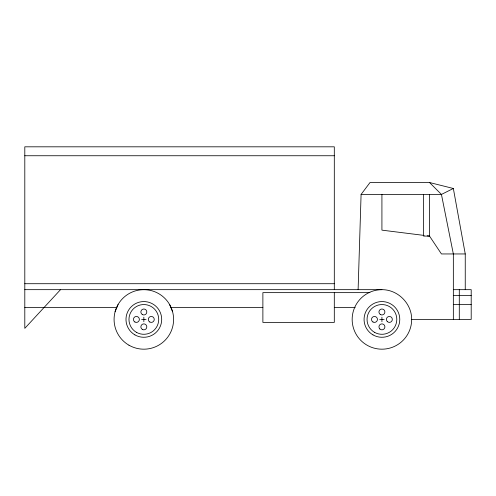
<?xml version="1.0" encoding="UTF-8"?>
<svg xmlns="http://www.w3.org/2000/svg" width="496" height="496" viewBox="0 0 496 496"><rect width="100%" height="100%" fill="white"/><g stroke="black" fill="none" stroke-linecap="round" stroke-linejoin="round"><path stroke-width="0.74" d="M358.112 289.664L361.088 194.432L370.016 182.528L429.536 182.528L453.344 188.48L465.248 253.952L465.248 289.664M115.097 311.724L118.067 304.544M60.512 289.664L24.8 328.352L24.8 146.816L334.304 146.816L334.304 289.664M453.344 188.48L441.44 194.432L361.088 194.432M24.8 155.744L334.304 155.744M465.248 253.952L441.44 253.952L429.536 236.096L429.536 194.432M24.8 283.712L334.304 283.712M24.8 289.664L381.92 289.664C397.848 289.565 411.779 303.496 411.68 319.424A29.76 29.76 0 0 1 381.92 349.184A29.76 29.76 0 0 1 352.16 319.424A29.76 29.76 0 0 1 381.92 289.664M453.344 289.664L471.2 289.664L471.2 319.424L411.68 319.424M369.898 292.64L262.88 292.64L262.88 322.4L334.304 322.4L334.304 292.64M453.344 295.616L471.2 295.616M453.344 304.544L471.2 304.544M24.8 307.52L116.833 307.52M170.847 307.52L262.88 307.52M334.304 307.52L355.198 307.52M141.608 319.424L146.072 319.424M379.688 319.424L384.152 319.424M424.161 235.426L381.92 230.144L381.92 194.432M427.23 235.811L429.536 236.096L423.584 236.096L423.584 194.432M429.536 182.528L441.44 194.432L453.344 253.952L453.344 319.424M169.613 304.544L172.583 311.724M459.296 289.664L459.296 319.424M381.92 317.192L381.92 321.656M143.84 317.192L143.84 321.656M128.96 345.197A29.76 29.76 0 0 0 173.6 319.424A29.76 29.76 0 0 0 128.96 293.651A29.76 29.76 0 0 0 128.96 345.197M134.912 334.887A17.856 17.856 0 0 0 161.696 319.424A17.856 17.856 0 0 0 134.912 303.961A17.856 17.856 0 0 0 134.912 334.887M136.4 332.308A14.88 14.88 0 0 0 158.72 319.424A14.88 14.88 0 0 0 136.4 306.54A14.88 14.88 0 0 0 136.4 332.308M134.912 322.003A2.976 2.976 0 0 0 139.376 319.424A2.976 2.976 0 0 0 134.912 316.845A2.976 2.976 0 0 0 134.912 322.003M149.792 322.003A2.976 2.976 0 0 0 154.256 319.424A2.976 2.976 0 0 0 149.792 316.845A2.976 2.976 0 0 0 149.792 322.003M142.352 314.563A2.976 2.976 0 0 0 146.816 311.984A2.976 2.976 0 0 0 142.352 309.405A2.976 2.976 0 0 0 142.352 314.563M142.352 329.443A2.976 2.976 0 0 0 146.816 326.864A2.976 2.976 0 0 0 142.352 324.285A2.976 2.976 0 0 0 142.352 329.443M380.432 314.563A2.976 2.976 0 0 0 384.896 311.984A2.976 2.976 0 0 0 380.432 309.405A2.976 2.976 0 0 0 380.432 314.563M387.258 321.526A2.976 2.976 0 0 0 392.237 320.193A2.976 2.976 0 0 0 388.591 316.547A2.976 2.976 0 0 0 387.258 321.526M372.992 334.887A17.856 17.856 0 0 0 399.776 319.424A17.856 17.856 0 0 0 372.992 303.961A17.856 17.856 0 0 0 372.992 334.887M374.48 332.308A14.88 14.88 0 0 0 396.8 319.424A14.88 14.88 0 0 0 374.48 306.54A14.88 14.88 0 0 0 374.48 332.308M372.992 322.003A2.976 2.976 0 0 0 377.456 319.424A2.976 2.976 0 0 0 372.992 316.845A2.976 2.976 0 0 0 372.992 322.003M379.818 328.966A2.976 2.976 0 0 0 384.797 327.633A2.976 2.976 0 0 0 381.151 323.987A2.976 2.976 0 0 0 379.818 328.966"/></g></svg>
